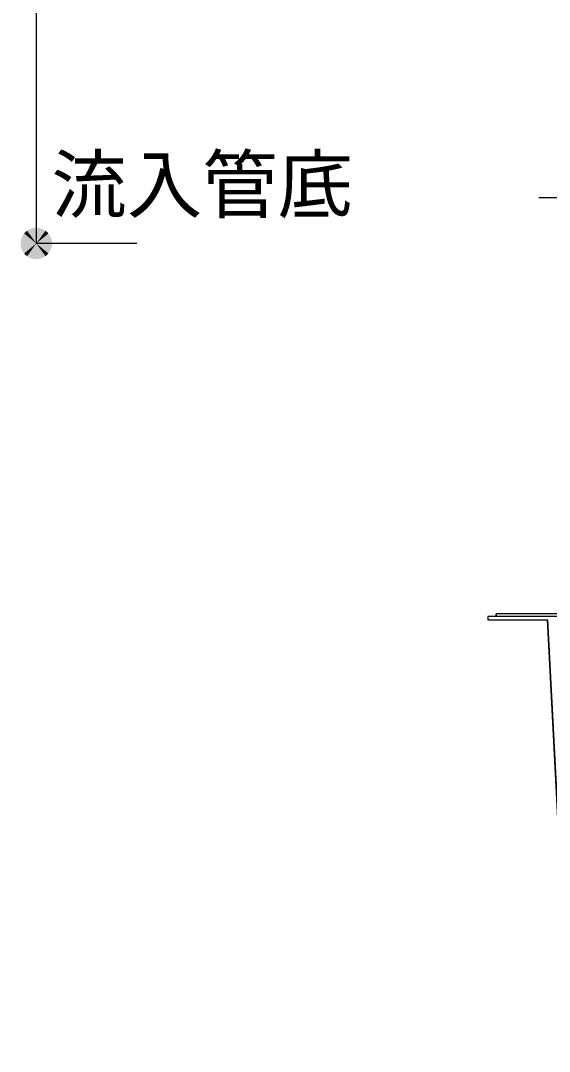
# Model space of a CAD drawing. Units: millimetres, scale not verified. Extents: x -22839 to 8910, y -6308 to 6308.
# Drawn here: x -6876 to -6245, y -2806 to -1577 of the extents above; entities that cross this region are included whole.
import ezdxf
from ezdxf.enums import TextEntityAlignment as Align

# ---------------------------------------------------------------- set-up
doc = ezdxf.new("R2010")
doc.units = ezdxf.units.MM
doc.header["$LTSCALE"] = 30
doc.linetypes.add('CHAIN1', pattern=[8, 5, -1, 1, -1])
doc.layers.add('0-1_空気管', color=3, linetype='Continuous', lineweight=25)
doc.layers.add('0-F_00クル-フ-6寸法', color=132, linetype='Continuous', lineweight=25)
doc.styles.add('ＭＳ ゴシック', font='')
doc.styles.get('ＭＳ ゴシック').set_extended_font_data('MS Gothic')

msp = doc.modelspace()

# ---------------------------------------------------------------- linework, layer by layer
at = {"layer": '0-1_空気管', "linetype": 'CHAIN1'}
msp.add_line((-6257.95, -1787.88), (-6058.95, -1787.88), dxfattribs=at)
at = {"layer": '0-1_空気管'}
for p, q in [((-6308.97, -2287.88), (-6308.97, -2284.68)), ((-6308.95, -2284.68), (-6308.95, -2287.88)), ((-6318.97, -2287.88), (-6318.97, -2291.88)), ((-6216.07, -2287.88), (-6318.97, -2287.88)), ((-6318.95, -2287.88), (-6318.95, -2291.88)), ((-6208.39, -3043.32), (-6247.77, -2291.88))]:
    msp.add_line(p, q, dxfattribs=at)
for points in [[(-6235.35, -2287.88), (-6235.35, -2284.68), (-6308.97, -2284.68)], [(-6318.97, -2291.88), (-6247.75, -2291.88), (-6208.37, -3043.32)]]:
    msp.add_lwpolyline(points, dxfattribs=at)
at = {"layer": '0-F_00クル-フ-6寸法', "color": 4}
for p in [(-6857.64, -1262.88), (-6737.64, -1842.88)]:
    msp.add_line(p, (-6857.64, -1842.88), dxfattribs=at)
at = {"layer": '0-F_00クル-フ-6寸法'}
for points in [[(-6857.64, -1842.88), (-6873.47, -1832.83), (-6872.09, -1830.93)], [(-6857.64, -1842.88), (-6872.09, -1830.93), (-6870.48, -1829.21)], [(-6857.64, -1842.88), (-6870.48, -1829.21), (-6868.66, -1827.71)], [(-6857.64, -1842.88), (-6868.66, -1827.71), (-6866.68, -1826.45)], [(-6857.64, -1842.88), (-6866.68, -1826.45), (-6864.55, -1825.45)], [(-6857.64, -1842.88), (-6864.55, -1825.45), (-6862.31, -1824.72)], [(-6857.64, -1842.88), (-6862.31, -1824.72), (-6859.99, -1824.28)], [(-6857.64, -1842.88), (-6859.99, -1824.28), (-6857.64, -1824.13)], [(-6857.64, -1842.88), (-6857.64, -1824.13), (-6855.29, -1824.28)], [(-6857.64, -1842.88), (-6855.29, -1824.28), (-6852.98, -1824.72)], [(-6857.64, -1842.88), (-6852.98, -1824.72), (-6850.74, -1825.45)], [(-6857.64, -1842.88), (-6850.74, -1825.45), (-6848.61, -1826.45)], [(-6857.64, -1842.88), (-6848.61, -1826.45), (-6846.62, -1827.71)], [(-6857.64, -1842.88), (-6846.62, -1827.71), (-6844.81, -1829.21)], [(-6857.64, -1842.88), (-6844.81, -1829.21), (-6843.2, -1830.93)], [(-6857.64, -1842.88), (-6843.2, -1830.93), (-6841.81, -1832.83)], [(-6857.64, -1842.88), (-6876.36, -1841.7), (-6876.06, -1839.37)], [(-6857.64, -1842.88), (-6876.36, -1844.06), (-6876.36, -1841.7)], [(-6857.64, -1842.88), (-6876.06, -1846.39), (-6876.36, -1844.06)], [(-6857.64, -1842.88), (-6876.06, -1839.37), (-6875.48, -1837.09)], [(-6857.64, -1842.88), (-6875.48, -1848.68), (-6876.06, -1846.39)], [(-6857.64, -1842.88), (-6875.48, -1837.09), (-6874.61, -1834.9)], [(-6857.64, -1842.88), (-6874.61, -1850.86), (-6875.48, -1848.68)], [(-6857.64, -1842.88), (-6874.61, -1834.9), (-6873.47, -1832.83)], [(-6857.64, -1842.88), (-6873.47, -1852.93), (-6874.61, -1850.86)], [(-6857.64, -1842.88), (-6872.09, -1854.83), (-6873.47, -1852.93)], [(-6857.64, -1842.88), (-6870.48, -1856.55), (-6872.09, -1854.83)], [(-6857.64, -1842.88), (-6868.66, -1858.05), (-6870.48, -1856.55)], [(-6857.64, -1842.88), (-6866.68, -1859.31), (-6868.66, -1858.05)], [(-6857.64, -1842.88), (-6864.55, -1860.31), (-6866.68, -1859.31)], [(-6857.64, -1842.88), (-6862.31, -1861.04), (-6864.55, -1860.31)], [(-6857.64, -1842.88), (-6859.99, -1861.48), (-6862.31, -1861.04)], [(-6857.64, -1842.88), (-6857.64, -1861.63), (-6859.99, -1861.48)], [(-6857.64, -1842.88), (-6841.81, -1832.83), (-6840.68, -1834.9)], [(-6857.64, -1842.88), (-6840.68, -1834.9), (-6839.81, -1837.09)], [(-6857.64, -1842.88), (-6839.81, -1837.09), (-6839.22, -1839.37)], [(-6857.64, -1842.88), (-6839.22, -1839.37), (-6838.93, -1841.7)], [(-6857.64, -1842.88), (-6838.93, -1841.7), (-6838.93, -1844.06)], [(-6857.64, -1842.88), (-6855.29, -1861.48), (-6857.64, -1861.63)], [(-6857.64, -1842.88), (-6852.98, -1861.04), (-6855.29, -1861.48)], [(-6857.64, -1842.88), (-6850.74, -1860.31), (-6852.98, -1861.04)], [(-6857.64, -1842.88), (-6848.61, -1859.31), (-6850.74, -1860.31)], [(-6857.64, -1842.88), (-6846.62, -1858.05), (-6848.61, -1859.31)], [(-6857.64, -1842.88), (-6844.81, -1856.55), (-6846.62, -1858.05)], [(-6857.64, -1842.88), (-6843.2, -1854.83), (-6844.81, -1856.55)], [(-6857.64, -1842.88), (-6841.81, -1852.93), (-6843.2, -1854.83)], [(-6857.64, -1842.88), (-6840.68, -1850.86), (-6841.81, -1852.93)], [(-6857.64, -1842.88), (-6839.81, -1848.68), (-6840.68, -1850.86)], [(-6857.64, -1842.88), (-6839.22, -1846.39), (-6839.81, -1848.68)], [(-6857.64, -1842.88), (-6838.93, -1844.06), (-6839.22, -1846.39)]]:
    msp.add_solid(points, dxfattribs=at)

# ---------------------------------------------------------------- texts
at = {"layer": '0-1_空気管', "color": 4, "style": 'ＭＳ ゴシック'}
msp.add_text('流入管底', height=65.98, dxfattribs=at).set_placement((-6839.62, -1825.22), align=Align.BOTTOM_LEFT)

doc.saveas('drawing.dxf')
